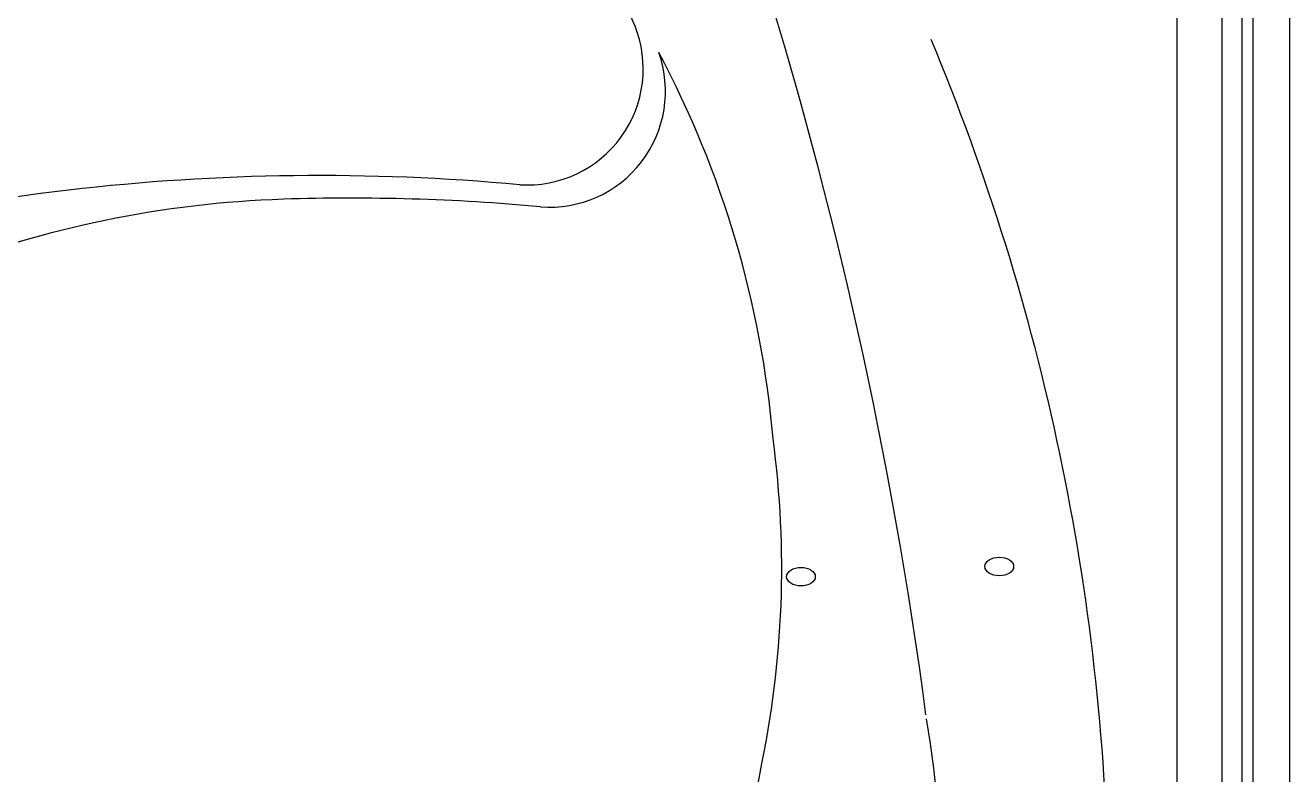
# Model space of a CAD drawing. Extents: x 648 to 724, y 789 to 934.
# Drawn here: x 702 to 724.05, y 828.16 to 841.22 of the extents above; entities that cross this region are included whole.
import ezdxf

# ---------------------------------------------------------------- set-up
doc = ezdxf.new("R2010")
doc.units = 0
doc.header["$MEASUREMENT"] = 0
doc.layers.add('1', color=4, linetype='Continuous')
doc.layers.add('1_CYAN', color=4, linetype='Continuous')

# ---------------------------------------------------------------- blocks, each defined once
blk = doc.blocks.new('2010GLOW')
at = {"layer": '1', "color": 2}
for centre in [(71.006, 26.181), (67.547, 26.004)]:
    blk.add_ellipse(centre, major_axis=(-0.25, 0), ratio=0.649149, dxfattribs=at)
at = {"layer": '1_CYAN', "color": 3}
for p, q in [((75.429, 76.285), (75.429, 7.785)), ((74.108, 12.724), (74.108, 60.785)), ((74.889, 60.785), (74.889, 12.724)), ((75.242, 12.724), (75.242, 60.785))]:
    blk.add_line(p, q, dxfattribs=at)
at = {"layer": '1_CYAN', "color": 4}
blk.add_line((76.07, 7.785), (76.07, 76.285), dxfattribs=at)
at = {"layer": '1_CYAN', "color": 3}
for centre, radius, start, end in [((47.439, 27.969), 18.83, 23.9484, 34.5698), ((-7.277, 13.384), 77.678, 7.55252, 17.54523), ((62.773, 34.853), 2.023, 266.3425, 22.0563), ((32.828, 19.911), 40.089, 1.0514, 22.6742), ((63.164, 34.464), 2.02, 265.5341, 19.4673), ((49.662, 26.917), 17.462, 4.8902, 28.0833), ((59.156, -5.023), 38.017, 84.7358, 108.5006), ((59.127, 14.157), 18.434, 91.8821, 111.3812), ((59.698, -3.926), 36.527, 84.8035, 91.8465), ((50.211, 26.147), 17, 348.0462, 7.6359), ((55.387, 20.945), 14.579, 343.0219, 10.1998), ((59.135, 24.038), 7.837, 291.3812, 349.8003)]:
    blk.add_arc(centre, radius, start, end, dxfattribs=at)

msp = doc.modelspace()

# ---------------------------------------------------------------- block references
at = {"layer": '1'}
msp.add_blockref('2010GLOW', (647.978, 805.605), dxfattribs=at)

doc.saveas('drawing.dxf')
